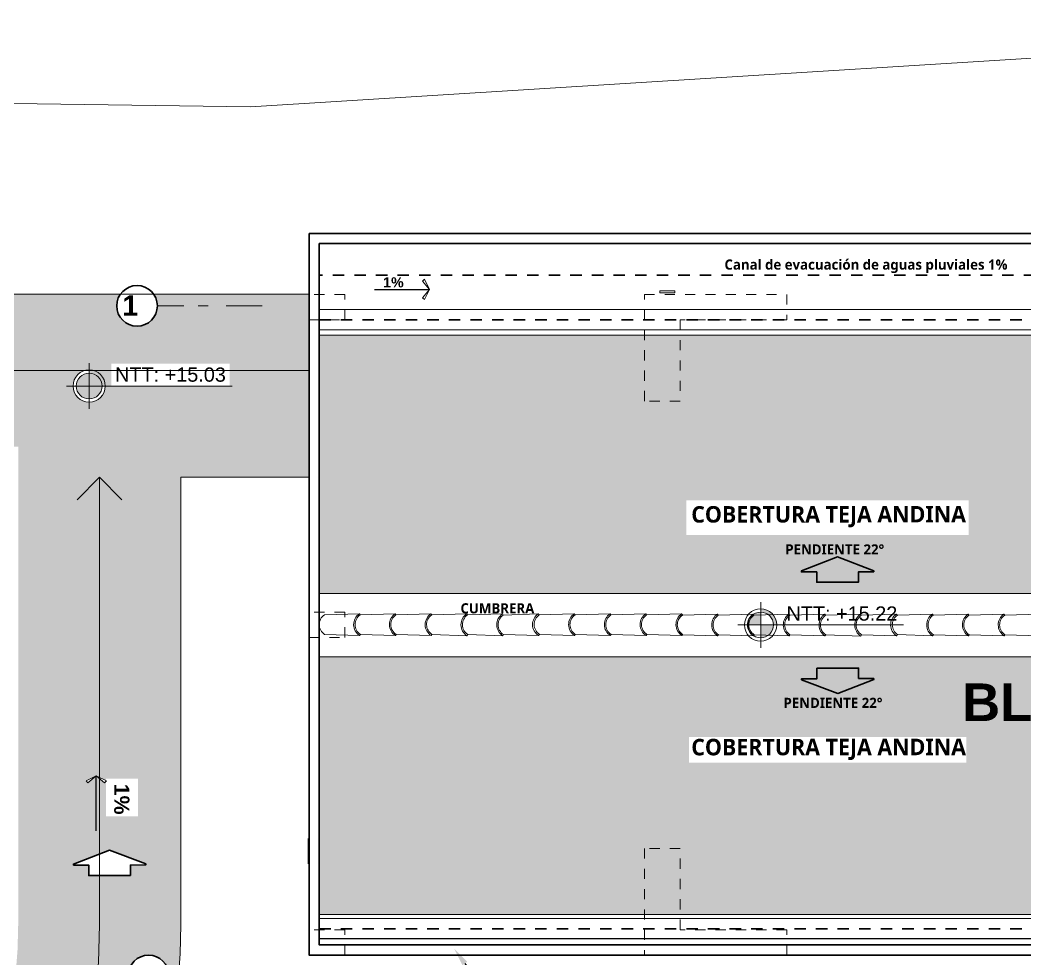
# Model space of a CAD drawing. Header units: metres. Extents: x 27 to 147, y -173 to 8.
# Drawn here: x 114.3 to 124.18, y -103.3 to -94.06 of the extents above; entities that cross this region are included whole.
import ezdxf
from ezdxf import colors
from ezdxf.entities.mleader import LeaderData, LeaderLine
from ezdxf.enums import TextEntityAlignment as Align
from ezdxf.math import Vec2, Vec3

# ---------------------------------------------------------------- set-up
doc = ezdxf.new("R2010")
doc.units = ezdxf.units.M
for name, pattern in [('DASHED2', [0.375, 0.25, -0.125]), ('Dot & Dashed', [0.670277762413025, 0.352777767181396, -0.176388883590699, 0, -0.14111111164093]), ('HIDDEN2', [0.1875, 0.125, -0.0625]), ('Rayas', [282.22222328186047, 141.11111164093, -141.1111116409305])]:
    doc.linetypes.add(name, pattern=pattern)
for name, color, linetype, lineweight in [('2D Drafting - General_Pen_No__46', 7, 'Continuous', 25), ('Cotas varias El', 253, 'Continuous', 13), ('Equipamiento SR', 23, 'Continuous', 0), ('GRAFO 0 BLANCO', 7, 'Continuous', 0), ('grafo 2', 31, 'Continuous', 20), ('GRAFO 3', 22, 'Continuous', 30), ('GRAFO 4', 7, 'Continuous', 30), ('GRAFO01', 7, 'Continuous', 0), ('I.S. CANALETAS', 12, 'Continuous', 0), ('I.S.-CANALETAS M', 160, 'Continuous', 15), ('Interior - Furniture _Pen_No__75', 7, 'Continuous', 20), ('letras sr', 7, 'Continuous', 5), ('linea0016', 144, 'HIDDEN2', 9), ('Lineas Referencia', 73, 'Continuous', 13), ('PROYECCION LOSA', 7, 'Rayas', 5), ('TEJAS ANDINA', 253, 'Continuous', 0), ('TEXTO 100', 7, 'Continuous', 20), ('TEXTOS-SUBTITULO', 7, 'Continuous', 30)]:
    doc.layers.add(name, color=color, linetype=linetype, lineweight=lineweight)
doc.layers.add('ACHURADO', color=1, linetype='Continuous')
for name, color, linetype, lineweight, true_color in [('IFC Layer.Modelo IFC_Pen_No__4', 7, 'Continuous', 20, 0x029e21), ('Interior - Furniture _Pen_No__3', 7, 'Continuous', 18, 0xff6600), ('Mobiliario', 7, 'Continuous', 0, 0x7f7f7f)]:
    doc.layers.add(name, color=color, linetype=linetype, lineweight=lineweight, true_color=true_color)
doc.styles.add('GENERATED_STYLE_1', font='arialbd.ttf')
doc.styles.add('GENERATED_STYLE_2', font='arial.ttf')
doc.styles.add('JOS', font='arial.ttf', dxfattribs={"height": 1})
doc.styles.get("Standard").update_dxf_attribs({"font": 'arial.ttf'})
doc.styles.add('TURBO_BASS', font='swisseb.ttf')

# ---------------------------------------------------------------- blocks, each defined once
blk = doc.blocks.new('A$C295C7585')
at = {"layer": 'Mobiliario', "lineweight": 15}
for p, q in [((1.374978025502969, 3.076203088460716), (1.513853283491699, 3.40416242087349)), ((1.513853283491699, 3.40416242087349), (1.527648820229842, 3.406546360073889)), ((1.556330874160267, 2.995064099900674), (1.716417933508637, 3.313533070731637)), ((1.716417933508637, 3.313533070731637), (1.70900166888714, 3.325407371513847)), ((1.222307230775641, 2.745859816847769), (1.36118248876528, 3.073819149260316)), ((1.36118248876528, 3.073819149260316), (1.374978025502969, 3.076203088460716)), ((1.403660079433394, 2.6647208282875), (1.563747138781764, 2.983189799118463)), ((1.563747138781764, 2.983189799118463), (1.556330874160267, 2.995064099900674)), ((1.069636436049223, 2.415516545234141), (1.208511694038407, 2.743475877646915)), ((1.208511694038407, 2.743475877646915), (1.222307230776096, 2.745859816847542)), ((1.411076344054891, 2.652846527505289), (1.403660079433394, 2.6647208282875)), ((1.250989284706975, 2.334377556673871), (1.411076344054891, 2.652846527505289)), ((0.9169656413223493, 2.085173273620967), (1.055840899311079, 2.413132606033741)), ((1.055840899311079, 2.413132606033741), (1.069636436048768, 2.415516545234595)), ((1.098318489980102, 2.004034285060698), (1.258405549328472, 2.322503255891888)), ((1.258405549328472, 2.322503255891888), (1.25098928470652, 2.334377556674326)), ((0.7650785429282223, 1.751017721853714), (0.9031190902182971, 2.079350511766734)), ((0.9031190902182971, 2.079350511766734), (0.9169656413223493, 2.085173273620967)), ((0.94643139158552, 1.66987873329299), (1.10492039455994, 1.989062689736784)), ((1.10492039455994, 1.989062689736784), (1.098439325062163, 2.004274668164622)), ((0.612407748201349, 1.420674450239858), (0.7512830061905333, 1.748633782652632)), ((0.7512830061905333, 1.748633782652632), (0.7650785429282223, 1.751017721853486)), ((0.7937605968586467, 1.339535461679816), (0.953847656207472, 1.658004432511007)), ((0.953847656207472, 1.658004432511007), (0.94643139158552, 1.66987873329299)), ((0.4597369534749305, 1.090331178626684), (0.5986122114636601, 1.418290511039459)), ((0.5986122114636601, 1.418290511039459), (0.6124077482018038, 1.420674450240085)), ((0.8011768614805987, 1.327661160897833), (0.7937605968591015, 1.339535461679816)), ((0.6410898021322282, 1.009192190066642), (0.8011768614805987, 1.327661160897833)), ((0.3070661587476025, 0.7599879070137376), (0.4459414167367868, 1.087947239426285)), ((0.4459414167367868, 1.087947239426285), (0.4597369534749305, 1.090331178626911)), ((0.4884190074053549, 0.6788489184534683), (0.6485060667537255, 0.997317889284659)), ((0.6485060667537255, 0.997317889284659), (0.6410898021322282, 1.009192190066642)), ((0.1543953640207292, 0.4296446354001091), (0.2932706220099135, 0.757603967813111)), ((0.2932706220099135, 0.757603967813111), (0.3070661587480572, 0.7599879070135103)), ((0.3357482126784817, 0.3485056468398398), (0.4958352720268522, 0.6669746176712579)), ((0.4958352720268522, 0.6669746176712579), (0.4884190074053549, 0.6788489184534683)), ((0.001724569293855893, 0.09930136378693533), (0.1405998272830402, 0.4272606961997099)), ((0.1405998272830402, 0.4272606961997099), (0.1543953640207292, 0.4296446354007912)), ((0.1830774179516084, 0.01816237522666597), (0.3431644773004336, 0.3366313460578567)), ((0.3431644773004336, 0.3366313460578567), (0.3357482126784817, 0.3485056468402945))]:
    blk.add_line(p, q, dxfattribs=at)
for centre, radius, start, end in [((1.64559542193274, 3.42692813519011), 0.1336946849706216, 189.8041789864884, 301.9874291323811), ((1.64559542193274, 3.42692813519011), 0.1196946849706216, 189.8041789864884, 301.9874291323811), ((1.492924627205866, 3.096584863576936), 0.1336946849706216, 189.8041789864884, 301.9874291323811), ((1.492924627205866, 3.096584863576936), 0.1196946849706216, 189.8041789864884, 301.9874291323811), ((1.340253832479448, 2.766241591963535), 0.1336946849706216, 189.8041789864884, 301.9874291323811), ((1.340253832479448, 2.766241591963535), 0.1196946849706216, 189.8041789864884, 301.9874291323811), ((1.187583037752574, 2.435898320350134), 0.1336946849706216, 189.8041789864884, 301.9874291323811), ((1.187583037752574, 2.435898320350134), 0.1196946849706216, 189.8041789864884, 301.9874291323811), ((1.034204698330086, 2.101672659223368), 0.1329726096647947, 189.6640148896703, 302.1275932302208), ((1.034912243024337, 2.105555048736051), 0.1196946849706216, 189.8041789864884, 301.9874291323811), ((0.8830251446311195, 1.77139949696948), 0.1336946849706216, 189.8041789864884, 301.9874291323811), ((0.8830251446311195, 1.77139949696948), 0.1196946849706216, 189.8041789864884, 301.9874291323811), ((0.7303543499047009, 1.441056225356306), 0.1336946849706216, 189.8041789864884, 301.9874291323811), ((0.7303543499047009, 1.441056225356306), 0.1196946849706216, 189.8041789864884, 301.9874291323811), ((0.5776835551778277, 1.110712953743132), 0.1336946849706216, 189.8041789864884, 301.9874291323811), ((0.5776835551778277, 1.110712953743132), 0.1196946849706216, 189.8041789864884, 301.9874291323811), ((0.4250127604509544, 0.7803696821295034), 0.1336946849706216, 189.8041789864884, 301.9874291323811), ((0.4250127604509544, 0.7803696821295034), 0.1196946849706216, 189.8041789864884, 301.9874291323811), ((0.2723419657240811, 0.4500264105163296), 0.1336946849706216, 189.8041789864884, 301.9874291323811), ((0.2723419657240811, 0.4500264105163296), 0.1196946849706216, 189.8041789864884, 301.9874291323811), ((0.1196711709962983, 0.119683138902019), 0.1196946849706216, 189.8041789864884, 301.9874291323811)]:
    blk.add_arc(centre, radius, start, end, dxfattribs=at)
blk = doc.blocks.new('FLECHA')
at = {"layer": 'grafo 2', "ltscale": 0.05}
for p, q in [((674350.4068813783, 8489809.493097022, -2.952000000000225), (674350.3571751671, 8489809.392813733, -2.952000000000225)), ((674350.4068813783, 8489809.493097022, -2.952000000000225), (674350.4259006998, 8489809.474077702, -2.952000000000225)), ((674350.4259006998, 8489809.474077702, -2.952000000000225), (674350.3571751671, 8489809.392813733, -2.952000000000225)), ((674350.4259006998, 8489809.311549768, -2.952000000000225), (674350.3571751671, 8489809.392813733, -2.952000000000225)), ((674350.4068813783, 8489809.292530447, -2.952000000000225), (674350.4259006998, 8489809.311549768, -2.952000000000225))]:
    blk.add_line(p, q, dxfattribs=at)
at = {"layer": 'grafo 2', "lineweight": 25}
blk.add_line((674350.8988359317, 8489809.392813733, -2.952000000000225), (674350.3571751671, 8489809.392813733, -2.952000000000225), dxfattribs=at)
at = {"layer": 'grafo 2'}
blk.add_line((674350.3571751671, 8489809.392813733, -2.952000000000225), (674350.4068813783, 8489809.292530447, -2.952000000000225), dxfattribs=at)

msp = doc.modelspace()

# ---------------------------------------------------------------- hatches: boundary and pattern name
at = {"layer": 'Interior - Furniture _Pen_No__3', "true_color": 0x939598}
h = msp.add_hatch(color=252, dxfattribs=at)
h.dxf.hatch_style = 1
h.paths.add_polyline_path([(122.5443170167833, -99.59044392484735), (122.5443170167833, -99.48804392901665), (122.695357018733, -99.48804392901472), (122.6953570187302, -99.47821700178791), (122.3395170167808, -99.34162281621336), (121.9836770148339, -99.47821700179871), (121.9836770148337, -99.48804392902473), (122.1347170145154, -99.4880439290228), (122.1347170145184, -99.59044392485343)])
h = msp.add_hatch(color=252, dxfattribs=at)
h.dxf.hatch_style = 1
h.paths.add_polyline_path([(122.1368989621516, -100.4366360747531), (122.1374270453812, -100.5390347088955), (121.9863890541898, -100.5398136316917), (121.9864397322731, -100.5496404282418), (122.3429794271773, -100.6843977081154), (122.6981102724353, -100.5459702496164), (122.698059594355, -100.5361434530655), (122.5470216008956, -100.5369223758734), (122.5464935176631, -100.434523741731)])
at = {"layer": 'Interior - Furniture _Pen_No__75', "transparency": 33554628}
h = msp.add_hatch(color=152, dxfattribs=at)
h.dxf.hatch_style = 1
h.set_gradient(color1=(147, 149, 152), color2=(99, 100, 102), rotation=95, name='INVHEMISPHERICAL')
edge = h.paths.add_edge_path()
edge.add_line((117.1394482789503, -96.75784567810364), (115.6105502796559, -96.75784567810364))
edge.add_arc((115.4460872528624, -96.87165214900027), 0.2000000000000051, 0, 34.68277641958173, ccw=False)
edge.add_arc((115.4460872528624, -96.87165214900027), 0.2000000000000028, -180, 0, ccw=False)
edge.add_arc((115.4460872528624, -96.87165214900027), 0.2000000000000028, 145.3172235804184, 180, ccw=False)
edge.add_line((115.281624226069, -96.75784567810364), (103.2204503713274, -96.75784567810365))
edge.add_line((103.2204503713274, -96.75784567810365), (103.2204503713274, -102.9620866002686))
edge.add_line((103.2204503713274, -102.9620866002686), (103.2268220754289, -103.2459896199829))
edge.add_line((103.2268220754289, -103.2459896199829), (103.2459255605364, -103.5293211629516))
edge.add_line((103.2459255605364, -103.5293211629516), (103.2777212941789, -103.8115097524292))
edge.add_line((103.2777212941789, -103.8115097524292), (103.322144164052, -104.0919885625488))
edge.add_line((103.322144164052, -104.0919885625488), (103.3791058034563, -104.3701913488037))
edge.add_line((103.3791058034563, -104.3701913488037), (103.4484922658586, -104.6455582616455))
edge.add_line((103.4484922658586, -104.6455582616455), (103.5301640248918, -104.9175352651245))
edge.add_line((103.5301640248918, -104.9175352651245), (103.6239536489153, -105.1855741368897))
edge.add_line((103.6239536489153, -105.1855741368897), (103.7296774282121, -105.4491347936279))
edge.add_line((103.7296774282121, -105.4491347936279), (103.8471167714738, -105.7076876165039))
edge.add_line((103.8471167714738, -105.7076876165039), (103.9760391347551, -105.9607105443604))
edge.add_line((103.9760391347551, -105.9607105443604), (104.1161817433977, -106.2076954686768))
edge.add_line((104.1161817433977, -106.2076954686768), (104.2672655446672, -106.4481435826904))
edge.add_line((104.2672655446672, -106.4481435826904), (104.4289835805559, -106.6815711949951))
edge.add_line((104.4289835805559, -106.6815711949951), (104.6010126149797, -106.9075085668213))
edge.add_line((104.6010126149797, -106.9075085668213), (104.7830061574602, -107.1254999120361))
edge.add_line((104.7830061574602, -107.1254999120361), (104.9745944631242, -107.3351068853028))
edge.add_line((104.9745944631242, -107.3351068853028), (105.1753961599016, -107.5359074193603))
edge.add_line((105.1753961599016, -107.5359074193603), (105.3850019704485, -107.7274968877441))
edge.add_line((105.3850019704485, -107.7274968877441), (105.6029933156633, -107.9094892675049))
edge.add_line((105.6029933156633, -107.9094892675049), (105.8289306874895, -108.0815183019287))
edge.add_line((105.8289306874895, -108.0815183019287), (106.0623582997942, -108.2432375005371))
edge.add_line((106.0623582997942, -108.2432375005371), (106.3028064138078, -108.3943213018066))
edge.add_line((106.3028064138078, -108.3943213018066), (106.5497913381242, -108.534465073169))
edge.add_line((106.5497913381242, -108.534465073169), (106.8028154287004, -108.6633862737305))
edge.add_line((106.8028154287004, -108.6633862737305), (107.0613670888567, -108.7808267797119))
edge.add_line((107.0613670888567, -108.7808267797119), (107.324927745595, -108.8865482335693))
edge.add_line((107.324927745595, -108.8865482335693), (107.5929671987199, -108.9803390203125))
edge.add_line((107.5929671987199, -108.9803390203125), (107.8649436208391, -109.062009616626))
edge.add_line((107.8649436208391, -109.062009616626), (108.1403105336809, -109.1313960790283))
edge.add_line((108.1403105336809, -109.1313960790283), (108.4185144826555, -109.1883588811524))
edge.add_line((108.4185144826555, -109.1883588811524), (108.6989927114153, -109.2327817510254))
edge.add_line((108.6989927114153, -109.2327817510254), (108.9811824636125, -109.264577484668))
edge.add_line((108.9811824636125, -109.264577484668), (109.2645140065813, -109.2836798070557))
edge.add_line((109.2645140065813, -109.2836798070557), (109.548415282216, -109.2900515111572))
edge.add_line((109.548415282216, -109.2900515111572), (109.8323188832902, -109.2836798070557))
edge.add_line((109.8323188832902, -109.2836798070557), (110.115650426259, -109.264577484668))
edge.add_line((110.115650426259, -109.264577484668), (110.3978401784563, -109.2327817510254))
edge.add_line((110.3978401784563, -109.2327817510254), (110.678318407216, -109.1883588811523))
edge.add_line((110.678318407216, -109.1883588811523), (110.9565200307512, -109.1313960790283))
edge.add_line((110.9565200307512, -109.1313960790283), (111.2318892690325, -109.062009616626))
edge.add_line((111.2318892690325, -109.062009616626), (111.5038656911516, -108.9803390203125))
edge.add_line((111.5038656911516, -108.9803390203125), (111.7719028188371, -108.8865482335694))
edge.add_line((111.7719028188371, -108.8865482335694), (112.0354658010149, -108.7808267797119))
edge.add_line((112.0354658010149, -108.7808267797119), (112.2940174611712, -108.6633862737305))
edge.add_line((112.2940174611712, -108.6633862737305), (112.5470415517473, -108.5344650731689))
edge.add_line((112.5470415517473, -108.5344650731689), (112.7940241506243, -108.3943213018067))
edge.add_line((112.7940241506243, -108.3943213018067), (113.0344722646379, -108.2432375005371))
edge.add_line((113.0344722646379, -108.2432375005371), (113.2678998769426, -108.0815183019287))
edge.add_line((113.2678998769426, -108.0815183019287), (113.4938372487688, -107.9094892675049))
edge.add_line((113.4938372487688, -107.9094892675049), (113.7118285939836, -107.7274968877442))
edge.add_line((113.7118285939836, -107.7274968877442), (113.9214367299699, -107.5359074193603))
edge.add_line((113.9214367299699, -107.5359074193603), (114.1222361013078, -107.3351068853027))
edge.add_line((114.1222361013078, -107.3351068853027), (114.3138267324113, -107.1254999120362))
edge.add_line((114.3138267324113, -107.1254999120362), (114.4958179494524, -106.9075085668213))
edge.add_line((114.4958179494524, -106.9075085668213), (114.6678469838762, -106.6815711949951))
edge.add_line((114.6678469838762, -106.6815711949951), (114.8295673452043, -106.4481435826904))
edge.add_line((114.8295673452043, -106.4481435826904), (114.9806511464739, -106.2076954686767))
edge.add_line((114.9806511464739, -106.2076954686767), (115.1207937551164, -105.9607105443604))
edge.add_line((115.1207937551164, -105.9607105443604), (115.2497161183977, -105.7076876165039))
edge.add_line((115.2497161183977, -105.7076876165039), (115.3671554616594, -105.4491347936279))
edge.add_line((115.3671554616594, -105.4491347936279), (115.4728792409563, -105.1855741368897))
edge.add_line((115.4728792409563, -105.1855741368897), (115.5666688649797, -104.9175352651245))
edge.add_line((115.5666688649797, -104.9175352651245), (115.6483406240129, -104.6455582616455))
edge.add_line((115.6483406240129, -104.6455582616455), (115.7177270864153, -104.3701913488037))
edge.add_line((115.7177270864153, -104.3701913488037), (115.7746887258196, -104.0919885625489))
edge.add_line((115.7746887258196, -104.0919885625489), (115.8191115956926, -103.8115097524292))
edge.add_line((115.8191115956926, -103.8115097524292), (115.8509073293352, -103.5293211629517))
edge.add_line((115.8509073293352, -103.5293211629517), (115.8557058683752, -103.4581520824126))
edge.add_line((115.8557058683752, -103.4581520824126), (115.7595330576667, -103.4581520824126))
edge.add_arc((115.5595330576667, -103.4581520824126), 0.2000000000000028, -180, 0, ccw=False)
edge.add_arc((115.5595330576667, -103.4581520824126), 0.2000000000000028, 0, 180, ccw=False)
edge.add_line((115.7595330576667, -103.4581520824126), (115.8557058683752, -103.4581520824126))
edge.add_line((115.8557058683752, -103.4581520824126), (115.8700108144426, -103.2459896199828))
edge.add_line((115.8700108144426, -103.2459896199828), (115.8763825185442, -102.9620866002686))
edge.add_line((115.8763825185442, -102.9620866002686), (115.8763825185442, -98.55784583717652))
edge.add_line((115.8763825185442, -98.55784583717652), (117.1394482789503, -98.55784583717652))
edge.add_line((117.1394482789503, -98.55784583717652), (117.1394482789503, -96.75784567810364))
h.paths.add_polyline_path([(108.6984160024309, -98.2578458348877), (108.6984160024309, -97.87784577385254), (108.8984154225969, -97.87784577385254), (108.8984154225969, -98.2578458348877), (110.1984151418352, -98.2578458348877), (110.1984151418352, -97.87784577385254), (110.3984168874407, -97.87784577385254), (110.3984168874407, -98.2578458348877), (114.2763825063371, -98.2578458348877), (114.2763825063371, -102.9620866002685), (114.2701131215715, -103.2054763951904), (114.2513235707903, -103.4482202993042), (114.2200626882219, -103.6896759099609), (114.1764118642473, -103.9292014058716), (114.1204896962786, -104.1661625234253), (114.0524426870012, -104.3999308126099), (113.9724522206926, -104.6298859624512), (113.880729912343, -104.8554187078125), (113.777519933095, -105.0759302480347), (113.6630943593645, -105.2908363164551), (113.53775782372, -105.4995677617676), (113.4018428640032, -105.7015693853027), (113.2557075978899, -105.8963063359864), (113.0997426992082, -106.0832623662598), (112.9343597707414, -106.2619421575195), (112.7599959951066, -106.4318713201172), (112.577118785634, -106.5925987187988), (112.3862095082903, -106.7436987981445), (112.1877727834367, -106.8847704198486), (111.9823388112688, -107.0154403508789), (111.770449419179, -107.1353609380371), (111.5526696889543, -107.2442159215576), (111.3295716787004, -107.3417146215088), (111.1017530263567, -107.4275989141113), (110.869813695302, -107.5016420690186), (110.6343722524309, -107.563646423877), (110.3960495900774, -107.6134491979248), (110.1554782277727, -107.6509166783936), (109.9132999868059, -107.6759511968262), (109.6701520375871, -107.6884841527588), (109.4266808522844, -107.6884841527588), (109.1835329030657, -107.6759511968262), (108.9413523366594, -107.6509166783936), (108.7007832997941, -107.6134491979248), (108.4624606374407, -107.563646423877), (108.2270168691301, -107.5016420690186), (107.9950798635149, -107.4275989141113), (107.7672588857317, -107.3417146215088), (107.5441632009172, -107.2442159215576), (107.3263834706926, -107.1353609380371), (107.1144940786028, -107.0154403508789), (106.9090601064348, -106.8847704198486), (106.7106233815813, -106.7436987981445), (106.5197141042375, -106.5925987187988), (106.3368345693254, -106.4318713201172), (106.1624731191301, -106.2619421575195), (105.9970901906633, -106.0832623662598), (105.8411252919817, -105.8963063359863), (105.6949900258684, -105.7015693853027), (105.5590750661516, -105.4995677617676), (105.4337385305071, -105.2908363164551), (105.3193129567766, -105.0759302480347), (105.2161006520891, -104.8554187078125), (105.1243783437395, -104.6298859624512), (105.0443902028703, -104.3999308126099), (104.976343193593, -104.1661625234253), (104.9204210256243, -103.9292014058716), (104.8767702016496, -103.6896759099609), (104.8455093190813, -103.4482202993042), (104.8267197683, -103.2054763951904), (104.8204503835344, -102.9620866002686), (104.8204503835344, -98.2578458348877)], flags=16)
h.paths.add_polyline_path([(106.5508331842721, -101.4940980807878), (106.651116469875, -101.543804291985), (106.6320971492678, -101.5628236135235), (106.5508331842721, -101.4940980807878), (106.469569215551, -101.5628236135235), (106.4505498949438, -101.543804291985)], flags=0)
h.paths.add_polyline_path([(103.9625918809325, -101.543804291985), (103.9435725603253, -101.5628236135235), (103.8623085953295, -101.4940980807878), (103.7810446266085, -101.5628236135235), (103.7620253060013, -101.543804291985), (103.8623085953295, -101.4940980807878)], flags=16)
h.paths.add_polyline_path([(106.6821203895276, -102.22605622494), (107.0382855018468, -102.3618004376635), (107.0383089640649, -102.3716273368811), (106.8872693948754, -102.3719879514736), (106.8875138793338, -102.4743876554452), (106.4779150445052, -102.4753655933303), (106.4776705600438, -102.3729658893587), (106.3266309885863, -102.3733265039568), (106.3266075263712, -102.3634996047385)], flags=0)
h.paths.add_polyline_path([(109.3294718153775, -101.543804291985), (109.4297551047057, -101.4940980807878), (109.5300383903086, -101.543804291985), (109.5110190697014, -101.5628236135235), (109.4297551047057, -101.4940980807878), (109.3484911359847, -101.5628236135235)], flags=0)
h.paths.add_polyline_path([(104.3497609130184, -102.3618004376635), (104.3497843752365, -102.3716273368811), (104.1987448060469, -102.3719879514736), (104.1989892905053, -102.4743876554452), (103.7893904556768, -102.4753655933303), (103.7891459712153, -102.3729658893587), (103.6381063997578, -102.3733265039568), (103.6380829375427, -102.3634996047385), (103.9935958006991, -102.22605622494)], flags=16)
h.paths.add_polyline_path([(109.2055294467607, -102.3634996047385), (109.5610423099171, -102.22605622494), (109.9172074222363, -102.3618004376635), (109.9172308844545, -102.3716273368811), (109.7661913152649, -102.3719879514736), (109.7664357997233, -102.4743876554452), (109.3568369648947, -102.4753655933303), (109.3565924804333, -102.3729658893587), (109.2055529089758, -102.3733265039568)], flags=0)
h.paths.add_polyline_path([(112.2749589104205, -101.543804291985), (112.3752421997488, -101.4940980807878), (112.4755254853517, -101.543804291985), (112.4565061647445, -101.5628236135235), (112.3752421997488, -101.4940980807878), (112.2939782310277, -101.5628236135235)], flags=0)
h.paths.add_polyline_path([(112.1510165426751, -102.3634996047385), (112.5065294058315, -102.22605622494), (112.8626945181507, -102.3618004376635), (112.8627179803688, -102.3716273368811), (112.7116784111793, -102.3719879514736), (112.7119228956377, -102.4743876554452), (112.3023240608091, -102.4753655933303), (112.3020795763477, -102.3729658893587), (112.1510400048901, -102.3733265039568)], flags=0)
edge = h.paths.add_edge_path(flags=16)
edge.add_arc((114.9748610967171, -97.66009270086926), 0.1587159278333843, 0, 360)
edge = h.paths.add_edge_path(flags=16)
edge.add_arc((114.9748610967171, -97.66009270086926), 0.1264503378603621, 0, 360)
h.paths.add_polyline_path([(114.9439985044301, -101.543804291985), (115.0442817937583, -101.4940980807878), (115.1445650793612, -101.543804291985), (115.125545758754, -101.5628236135235), (115.0442817937583, -101.4940980807878), (114.9630178250372, -101.5628236135235)], flags=16)
h.paths.add_polyline_path([(114.8200561364824, -102.3634996047385), (115.1755689996388, -102.22605622494), (115.531734111958, -102.3618004376635), (115.5317575741761, -102.3716273368811), (115.3807180049866, -102.3719879514736), (115.380962489445, -102.4743876554452), (114.9713636546164, -102.4753655933303), (114.971119170155, -102.3729658893587), (114.8200795986975, -102.3733265039568)], flags=16)
h.paths.add_polyline_path([(115.1402387804541, -101.5210058371061), (115.1402387804541, -101.8933309399867), (115.454127669343, -101.8933309399867), (115.454127669343, -101.5210058371061)], flags=16)
h.paths.add_polyline_path([(103.9582655815145, -101.5210058371061), (103.9582655815145, -101.8933309399867), (104.2721544704033, -101.8933309399867), (104.2721544704033, -101.5210058371061)], flags=16)
h.paths.add_polyline_path([(115.1940322860047, -97.65561314332697), (116.3558821318435, -97.65561314316213), (116.3558821318131, -97.44143014180025), (115.1940322859743, -97.4414301419651)], flags=16)
h.paths.add_polyline_path([(112.4726395158649, -101.5210058371061), (112.4726395158649, -102.1793391704394), (112.7865284047538, -102.1793391704394), (112.7865284047538, -101.5210058371061)], flags=0)
h.paths.add_polyline_path([(106.648230499561, -101.5210058371061), (106.648230499561, -102.1793391704394), (106.9621193884499, -102.1793391704394), (106.9621193884499, -101.5210058371061)], flags=0)
h.paths.add_polyline_path([(109.5271524199506, -101.5210058371061), (109.5271524199506, -102.1793391704394), (109.8410413088394, -102.1793391704394), (109.8410413088394, -101.5210058371061)], flags=0)
at = {"layer": 'TEJAS ANDINA'}
h = msp.add_hatch(dxfattribs=at)
h.set_pattern_fill('SPANTIL1', color=256, scale=0.2, angle=180, style=2, pattern_type=2)
h.set_pattern_definition([(94.96969999999999, (-76.85285346673675, -46.53824239378132), (0.1999982614014099, -2.400000210303527), [0.1846944, -4.4326642]), (0, (-76.86885346673671, -46.35424239378129), (0.2000000000000001, 0.2), [0.016, -0.184]), (180, (-76.66885346673678, -46.3382423937813), (-0.2, -0.2), [0.05600000000000001, -0.144]), (270, (-76.72485346673682, -46.3382423937813), (0.2, -0.2), [0.02, -0.18]), (90, (-76.85285346673675, -46.35824239378131), (-0.1999999999999999, 0.2000000000000001), [0.02, -0.18]), (180, (-76.85285346673675, -46.3382423937813), (-0.2, -0.2), [0.016, -0.184]), (180, (-76.66885346673678, -46.35424239378129), (-0.2, -0.2), [0.04000000000000001, -0.16]), (265.0303, (-76.70885346673674, -46.35424239378129), (-0.1999982614014122, -2.400000210303527), [0.1846944, -4.4326642]), (232.6961, (-76.70885346673674, -46.36424239378131), (2.599997177976598, 3.400002148337723), [0.0528016, -5.22735]), (198.4349, (-76.74085346673678, -46.40624239378131), (-0.4000000869185922, -0.1999996806445415), [0.05059640000000001, -0.581859]), (161.5651, (-76.78885346673678, -46.4222423937813), (0.4000000869185922, -0.1999996806445418), [0.05059640000000001, -0.581859]), (127.3039, (-76.83685346673678, -46.40624239378131), (-2.599997177976598, 3.400002148337723), [0.0528016, -5.22735]), (200.2249, (-76.75085346673677, -46.3922423937813), (2.199999452866844, 0.8000016671195546), [0.04049700000000001, -4.0091944]), (159.7751, (-76.78885346673678, -46.40624239378131), (-2.199999452866844, 0.8000016671195553), [0.04049700000000001, -4.0091944]), (127.4054, (-76.8268534667368, -46.3922423937813), (-2.00000199052301, 2.59999849299601), [0.0428017999999999, -4.237384999999986]), (232.5946, (-76.72485346673682, -46.35824239378131), (2.000001990523011, 2.599998492996009), [0.0428018, -4.237385])])
h.paths.add_polyline_path([(122.6048204471074, -99.70050907376604), (122.0740775406619, -99.70086054829254), (122.3393472634132, -99.54706706084617)], flags=16)
h.paths.add_polyline_path([(121.7937043948036, -99.55167886068527), (122.8394619705612, -99.55167886068527), (122.8394619705612, -99.3415441805506), (121.7937043948036, -99.3415441805506)], flags=24)
h.paths.add_polyline_path([(120.8776107870936, -99.0567746459805), (120.8776107870936, -98.80613905307875), (123.6077190870701, -98.80613905307875), (123.6077190870701, -99.0567746459805)])
h.paths.add_polyline_path([(117.2394482789504, -99.70026216712237), (127.5390922335536, -99.70026216712243), (127.5388268033998, -97.15824949985647), (117.2394482789504, -97.15824949985647)])
h.paths.add_polyline_path([(120.8776107870936, -99.0567746459805), (120.8776107870936, -98.80613905307875), (123.6077190870701, -98.80613905307875), (123.6077190870701, -99.0567746459805)])
h.paths.add_polyline_path([(120.8507213065858, -99.1256846780136), (123.6311679157632, -99.1240863465665), (123.6309724273636, -98.7840160448071), (120.8505258181863, -98.7856143762542)])
h = msp.add_hatch(dxfattribs=at)
h.set_pattern_fill('SPANTIL1', color=256, scale=0.2, style=2, pattern_type=2)
h.set_pattern_definition([(274.9697, (-76.48485346673681, -46.13824239378131), (-0.1999982614014102, 2.400000210303527), [0.1846944, -4.4326642]), (180, (-76.46885346673673, -46.32224239378131), (-0.2000000000000001, -0.2), [0.016, -0.184]), (0, (-76.66885346673678, -46.3382423937813), (0.2, 0.2), [0.05600000000000001, -0.144]), (90, (-76.61285346673674, -46.3382423937813), (-0.2, 0.2), [0.02, -0.18]), (270, (-76.48485346673681, -46.31824239378129), (0.2, -0.2000000000000001), [0.02, -0.18]), (0, (-76.48485346673681, -46.3382423937813), (0.2, 0.2), [0.016, -0.184]), (0, (-76.66885346673678, -46.32224239378131), (0.2, 0.2), [0.04000000000000001, -0.16]), (85.0303, (-76.62885346673681, -46.32224239378131), (0.1999982614014119, 2.400000210303527), [0.1846943999999996, -4.432664199999987]), (52.69609999999999, (-76.62885346673681, -46.31224239378132), (-2.599997177976598, -3.400002148337723), [0.0528016, -5.22735]), (18.4349, (-76.59685346673677, -46.27024239378132), (0.4000000869185922, 0.1999996806445416), [0.05059639999999991, -0.5818589999999983]), (341.5651, (-76.54885346673677, -46.2542423937813), (-0.4000000869185922, 0.1999996806445418), [0.05059640000000001, -0.581859]), (307.3039, (-76.50085346673677, -46.27024239378132), (2.599997177976598, -3.400002148337723), [0.0528016, -5.22735]), (20.2249, (-76.58685346673678, -46.2842423937813), (-2.199999452866844, -0.8000016671195548), [0.0404969999999999, -4.009194399999987]), (339.7751, (-76.54885346673677, -46.27024239378132), (2.199999452866844, -0.8000016671195551), [0.04049700000000001, -4.0091944]), (307.4054, (-76.51085346673676, -46.2842423937813), (2.00000199052301, -2.59999849299601), [0.0428018, -4.237385]), (52.5946, (-76.61285346673674, -46.31824239378129), (-2.00000199052301, -2.599998492996009), [0.0428018, -4.237385])])
h.paths.add_polyline_path([(122.6048478545925, -100.3269249605942), (122.3395781318412, -100.4807184480405), (122.074104948147, -100.3272764351207)], flags=16)
h.paths.add_polyline_path([(121.7729298605639, -100.685055091049), (122.8186874363215, -100.685055091049), (122.8186874363215, -100.4749204109144), (121.7729298605639, -100.4749204109144)], flags=24)
h.paths.add_polyline_path([(120.8507213065858, -101.1878555039054), (123.6311679157632, -101.1862571724583), (123.6309724273636, -100.8461868706989), (120.8505258181863, -100.847785202146)], flags=24)
h.paths.add_polyline_path([(123.6077190870701, -101.1133590430731), (123.6077190870701, -101.3639946359748), (120.8776107870936, -101.3639946359748), (120.8776107870937, -101.1133590430731)])
h.paths.add_polyline_path([(127.5391573338062, -100.3237243644787), (117.2394482789504, -100.3237243644787), (117.2394482789504, -102.8581543104937), (127.5394219721925, -102.8581543104937)])
at = {"layer": 'TEXTO 100', "ltscale": 1.3}
h = msp.add_hatch(color=256, dxfattribs=at)
edge = h.paths.add_edge_path()
edge.add_line((115.1013114345274, -97.66009270286526), (114.9748610967171, -97.66009270086926))
edge.add_line((114.9748610967171, -97.66009270086926), (114.9748610967171, -97.78654303842984))
edge.add_arc((114.9748610978402, -97.66009270086926), 0.1264503375606894, 269.9999994913017, 359.9999990956475)
edge = h.paths.add_edge_path()
edge.add_arc((114.9748610975905, -97.66009270286526), 0.1264503395565726, 90.00000039565423, 180)
edge.add_line((114.8484107589074, -97.66009270286526), (114.9748610967177, -97.66009270086926))
edge.add_line((114.9748610967171, -97.66009270086926), (114.9748610967171, -97.53364236330867))
edge = h.paths.add_edge_path()
edge.add_line((114.9748610967171, -97.50137677532427), (114.9748610967171, -97.53364236330867))
edge.add_arc((114.9748610958442, -97.66009270286526), 0.1264503395565726, 0, 89.99999960434582, ccw=False)
edge.add_line((115.1013114345274, -97.66009270286526), (115.1335770245078, -97.66009270086926))
edge.add_arc((114.9748610978402, -97.66009270086926), 0.1587159266678152, -1.272221872585407e-14, 90.00000040528428)
h = msp.add_hatch(color=256, dxfattribs=at)
edge = h.paths.add_edge_path()
edge.add_line((121.708844474119, -100.010751960667), (121.5823941363087, -100.010751958671))
edge.add_line((121.5823941363087, -100.010751958671), (121.5823941363087, -100.1372022962316))
edge.add_arc((121.5823941374318, -100.010751958671), 0.1264503375606894, 269.9999994913017, 359.9999990956475)
edge = h.paths.add_edge_path()
edge.add_arc((121.5823941371821, -100.010751960667), 0.1264503395565726, 90.00000039565423, 180)
edge.add_line((121.455943798499, -100.010751960667), (121.5823941363093, -100.010751958671))
edge.add_line((121.5823941363087, -100.010751958671), (121.5823941363087, -99.88430162111045))
edge = h.paths.add_edge_path()
edge.add_line((121.5823941363087, -99.85203603312605), (121.5823941363087, -99.88430162111045))
edge.add_arc((121.5823941354358, -100.010751960667), 0.1264503395565726, 0, 89.99999960434582, ccw=False)
edge.add_line((121.708844474119, -100.010751960667), (121.7411100640994, -100.010751958671))
edge.add_arc((121.5823941374318, -100.010751958671), 0.1587159266678152, -1.272221872585407e-14, 90.00000040528428)
msp.add_hatch(color=256, dxfattribs=at).paths.add_polyline_path([(121.741110064142, -100.010751958671, 0.4120774747802481), (121.5835525242488, -99.8520402581402), (121.5835525242488, -99.88430692680986, -0.4115329230338712), (121.708844474169, -100.010751958671)])

# ---------------------------------------------------------------- linework, layer by layer
at = {"layer": 'ACHURADO'}
msp.add_line((127.7690069690755, -103.098586560292), (117.2393542706443, -103.098586560292), dxfattribs=at)
at = {"layer": 'Cotas varias El'}
for p, q in [((117.1394482789503, -96.15825241344963), (117.1394482812209, -96.7582524134496)), ((117.2391741061909, -99.70026216712237), (127.5390922335536, -99.70026216712237)), ((117.2392392064436, -100.3237243644787), (127.5391573338062, -100.3237243644787))]:
    msp.add_line(p, q, dxfattribs=at)
at = {"layer": 'Cotas varias El', "linetype": 'Dot & Dashed'}
msp.add_line((116.6758610278146, -96.87166581921205), (115.6460907408902, -96.87166581921205), dxfattribs=at)
msp.add_line((116.6758610278146, -96.87166581921205), (115.6460907408902, -96.87166581921205), dxfattribs=at)
at = {"layer": 'Equipamiento SR'}
msp.add_lwpolyline([(127.5394219721925, -102.8581543104937), (117.2395038448299, -102.8581543104937), (117.2389086760372, -97.15824949985647), (127.5388268033998, -97.15824949985647)], close=True, dxfattribs=at)
at = {"layer": 'GRAFO 0 BLANCO', "color": 7}
msp.add_lwpolyline([(70.18499047267824, -94.06021747919156), (83.80299599292186, -94.34204620946103), (99.19250468533716, -94.65026213972685), (103.2527409061323, -94.72697674359357), (116.5611442229566, -94.91391428542771), (128.570777558676, -94.16724186624832), (139.002569109317, -146.4550475651064)], dxfattribs=at)
at = {"layer": 'GRAFO 3', "linetype": 'Continuous'}
for centre in [(115.4460872528624, -96.87165214900027), (115.4460872528624, -96.87165214900027), (115.5595330576667, -103.4581520824126)]:
    msp.add_circle(centre, 0.2, dxfattribs=at)
at = {"layer": 'GRAFO 4', "linetype": 'Continuous'}
for points in [[(117.1394482789503, -96.15825241344963), (128.7394771152698, -96.15825241344963), (128.7394771152698, -103.2581531914548), (117.1394482789503, -103.2581531914548)], [(117.2394482789504, -96.2582524134496), (128.6394771152699, -96.2582524134496), (128.6394771152699, -103.1581531914548), (117.2394482789504, -103.1581531914548)]]:
    msp.add_lwpolyline(points, close=True, dxfattribs=at)
at = {"layer": 'GRAFO 4', "linetype": 'Continuous', "flags": 128}
for points in [[(122.695357018733, -99.48804392901472), (122.6953570187302, -99.47821700178791), (122.3395170167808, -99.34162281621336), (121.9836770148339, -99.47821700179871), (121.9836770148337, -99.48804392902473), (122.1347170145154, -99.4880439290228), (122.1347170145184, -99.59044392485343), (122.5443170167833, -99.59044392484735), (122.5443170167833, -99.48804392901665)], [(122.698059594355, -100.5361434530655), (122.6981102724353, -100.5459702496164), (122.3429794271773, -100.6843977081154), (121.9864397322731, -100.5496404282418), (121.9863890541898, -100.5398136316917), (122.1374270453812, -100.5390347088955), (122.1368989621516, -100.4366360747531), (122.5464935176631, -100.434523741731), (122.5470216008956, -100.5369223758734)], [(114.8200795986975, -102.3733265039568), (114.8200561364824, -102.3634996047385), (115.1755689996388, -102.22605622494), (115.531734111958, -102.3618004376635), (115.5317575741761, -102.3716273368811), (115.3807180049866, -102.3719879514736), (115.380962489445, -102.4743876554452), (114.9713636546164, -102.4753655933303), (114.971119170155, -102.3729658893587)]]:
    msp.add_lwpolyline(points, close=True, dxfattribs=at)
at = {"layer": 'GRAFO01', "color": 251, "linetype": 'DASHED2', "lineweight": 9, "ltscale": 0.2}
for points in [[(117.4894482811031, -97.008252646164), (117.4894482811814, -96.75825276250565), (117.1394482812209, -96.7582524134496), (117.1394482811424, -97.00825229710794)], [(120.4394216574953, -96.75825114589917), (121.839421657656, -96.75825114589917), (121.839421657656, -97.00825114074551), (120.7894216576058, -97.00825114074551), (120.7894216578269, -97.80825116024617), (120.4394216577766, -97.80825116054812)], [(120.4394216575757, -96.75825114589917), (121.8394216577364, -96.75825114589917), (121.8394216577364, -97.00825114074551), (120.7894216576862, -97.00825114074551), (120.7894216577867, -97.80825114589918), (120.4394216577364, -97.80825114620113)], [(117.4894482482322, -100.1332038535198), (117.4894482483104, -99.88320396986141), (117.1394482483499, -99.88320362080536), (117.1394482482715, -100.1332035044637)], [(117.4895037698261, -100.1332038577029), (117.4895037699043, -99.88320397404452), (117.1395037699439, -99.88320362498847), (117.1395037698654, -100.1332035086468)], [(120.4394771152698, -103.258153193434), (121.8394771154306, -103.258153193434), (121.8394771154306, -103.0081531985877), (120.7894771153804, -103.0081531985877), (120.7894771154808, -102.208153193736), (120.4394771154306, -102.208153193434)], [(120.4394771153502, -103.258153193434), (121.8394771155109, -103.258153193434), (121.8394771155109, -103.0081531985877), (120.7894771154607, -103.0081531985877), (120.7894771155612, -102.208153193736), (120.439477115511, -102.208153193434)], [(117.4894482482322, -103.2581546599223), (117.4894482483104, -103.0081547762639), (117.1394482483499, -103.0081544272079), (117.1394482482715, -103.2581543108662)], [(117.4895037698261, -103.2581546641054), (117.4895037699043, -103.0081547804471), (117.1395037699439, -103.008154431391), (117.1395037698654, -103.2581543150494)]]:
    msp.add_lwpolyline(points, close=True, dxfattribs=at)
at = {"layer": 'I.S. CANALETAS'}
for p, q in [((127.7691009773582, -96.90825078363513), (117.2394482789271, -96.90825078363513)), ((127.7691009773582, -97.10825078289007), (117.2394482789271, -97.10825078289007)), ((127.7690069690755, -102.8985865591744), (117.2393542706443, -102.8985865591744))]:
    msp.add_line(p, q, dxfattribs=at)
at = {"layer": 'I.S.-CANALETAS M', "elevation": 0.001037873968217814}
msp.add_lwpolyline([(120.5894497860612, -96.7235464923048), (120.7394497860845, -96.7235464923048), (120.7394497860845, -96.74354649185777), (120.5894497860612, -96.74354649185777)], close=True, dxfattribs=at)
at = {"layer": 'IFC Layer.Modelo IFC_Pen_No__4', "color": 104, "linetype": 'Continuous', "lineweight": 20, "true_color": 0x029e21}
for p, q in [((117.1394482812194, -96.7578456254306), (103.2204503713274, -96.75784567810365)), ((115.8763825185442, -102.9620866002686), (115.8763825185442, -98.55784583717652)), ((115.8763825185442, -98.55784583717652), (117.1394482789503, -98.55784583717652)), ((117.2394482789504, -98.7578458387024), (117.2390757016023, -98.7578458387024)), ((115.8700108144426, -103.2459896199829), (115.8763825185442, -102.9620866002686)), ((115.8509073293352, -103.5293211629517), (115.8700108144426, -103.2459896199829))]:
    msp.add_line(p, q, dxfattribs=at)
at = {"layer": 'Interior - Furniture _Pen_No__75', "color": 252, "true_color": 0x939598, "transparency": 33554628}
for points in [[(115.0763825124406, -98.5578458371765), (114.8558423572173, -98.77838599239982)], [(115.0763825124406, -98.5578458371765), (115.296922667664, -98.77838599239982)]]:
    msp.add_lwpolyline(points, dxfattribs=at)
at = {"layer": 'linea0016', "linetype": 'HIDDEN2', "lineweight": 30, "ltscale": 0.9}
for p, q in [((127.8972751676628, -96.56919054041599), (117.2394482789504, -96.56919054041599)), ((117.2396410325484, -97.00824921305274), (127.7971381602285, -97.00824916089867)), ((117.2395470242657, -102.9985881308744), (127.7970441519458, -102.9985881830284))]:
    msp.add_line(p, q, dxfattribs=at)
at = {"layer": 'Mobiliario', "lineweight": 0}
msp.add_line((117.1288442146275, -102.361664788482), (117.1288442146839, -102.1116647885011), dxfattribs=at)
at = {"layer": 'PROYECCION LOSA', "color": 252, "true_color": 0x939598}
for points in [[(104.0204503774309, -102.9620866002686), (104.0204503774309, -97.50784575649568), (117.1394482789503, -97.50784575649568), (117.1394482789503, -97.50784575649568)], [(115.0763825124406, -102.9620866002686), (115.0763825124406, -98.5578458371765)]]:
    msp.add_lwpolyline(points, dxfattribs=at)
msp.add_lwpolyline([(104.0204503774309, -102.9620866002686, 1.002880759127732), (115.0763825124406, -102.9620866002686)], format="xyb", dxfattribs=at)
at = {"layer": 'TEXTO 100', "ltscale": 1.3}
for points in [[(114.7519278283985, -97.66009270086926), (116.3827956884836, -97.66009270086926), (114.9760194846572, -97.66009270086926), (114.9760194846572, -97.43600104735492), (114.9760194846572, -97.88418435837559)], [(121.3594608679902, -100.010751958671), (122.9903287280752, -100.010751958671), (121.5835525242488, -100.010751958671), (121.5835525242488, -99.7866603051567), (121.5835525242488, -100.2348436161774)]]:
    msp.add_lwpolyline(points, dxfattribs=at)
for centre, radius in [((114.9748610967171, -97.66009270086926), 0.1587159278333798), ((114.9748610967171, -97.66009270086926), 0.1264503378603642), ((121.5823941363087, -100.010751958671), 0.1587159278333798), ((121.5823941363087, -100.010751958671), 0.1264503378603642)]:
    msp.add_circle(centre, radius, dxfattribs=at)

# ---------------------------------------------------------------- block references
at = {"layer": 'Lineas Referencia', "rotation": 180}
msp.add_blockref('FLECHA', (674468.6825113164, 8489712.683131957, 2.952000000000225), dxfattribs=at)
at = {"layer": 'Lineas Referencia', "xscale": -1, "rotation": 90}
msp.add_blockref('FLECHA', (8489924.437095528, 674248.8630770883, 2.952000000000225), dxfattribs=at)
at = {"layer": 'TEJAS ANDINA', "xscale": 0.9674350222721193, "yscale": 0.9674350222721193, "zscale": 0.9674350222721193, "rotation": 294.7640139528098}
for p in [(117.2013616537009, -99.95024134608842), (120.7250458536873, -99.95313228774329)]:
    msp.add_blockref('A$C295C7585', p, dxfattribs=at)

# ---------------------------------------------------------------- texts
at = {"insert": (115.4565598452096, -96.96885202011158), "char_height": 0.2, "width": 8.425260489275389e-15, "attachment_point": 9, "rotation": 4.4022710127077164e-07, "style": 'GENERATED_STYLE_1'}
msp.add_mtext('1', dxfattribs=at)
msp.add_mtext('1', dxfattribs=at)
at = {"layer": '2D Drafting - General_Pen_No__46', "char_height": 0.1, "attachment_point": 7, "style": 'GENERATED_STYLE_2'}
for s, insert in [('{\\fTrebuchet MS|b1|i0|c0|p34;Canal de evacuación de aguas pluviales 1%}', (121.2269980054053, -96.54882042643537)), ('{\\fSansSerif|b1|i0|c2|p2; 1%}', (117.8294054638797, -96.69120929882449)), ('\\A1;{\\fTrebuchet MS|b1|i0|c0|p34;PENDIENTE 22°}', (121.8255473770377, -99.31717830254921)), ('\\A1;{\\fTrebuchet MS|b1|i0|c0|p34;CUMBRERA}', (118.6286664690187, -99.89795908112085)), ('\\A1;{\\fTrebuchet MS|b1|i0|c0|p34;PENDIENTE 22°}', (121.8080308706649, -100.8270384442304))]:
    msp.add_mtext(s, dxfattribs=dict(at, insert=insert))
at = {"layer": '2D Drafting - General_Pen_No__46', "insert": (115.2193025664624, -101.5727033679703), "char_height": 0.15, "attachment_point": 7, "rotation": 269.99999999999994, "style": 'GENERATED_STYLE_2'}
msp.add_mtext('{\\fSansSerif|b1|i0|c2|p2;1%}', dxfattribs=at)
at = {"layer": 'GRAFO01', "style": 'JOS'}
for s, p in [('NTT: +15.03', (115.2297294528929, -97.61743766844633)), ('NTT: +15.22', (121.8372624924845, -99.96809692624811))]:
    msp.add_text(s, height=0.1397384423660468, rotation=8.129192432571328e-09, dxfattribs=at).set_placement(p)
at = {"layer": 'TEXTOS-SUBTITULO', "style": 'TURBO_BASS'}
msp.add_text('BLOQUE  1', height=0.3696735943858677, dxfattribs=at).set_placement((124.9584148023746, -100.9558007910907), align=Align.CENTER)
at = {"layer": 'TEXTOS-SUBTITULO', "char_height": 0.161834475741643, "attachment_point": 1, "rotation": 0.03293630447392282, "style": 'TURBO_BASS'}
for insert in [(120.8997531053922, -98.84169752067082), (120.8997531053922, -101.1313689198735)]:
    msp.add_mtext('{\\fTrebuchet MS|b1|i0|c0|p34;COBERTURA TEJA ANDINA}', dxfattribs=dict(at, insert=insert))

# ---------------------------------------------------------------- leaders
at = {"layer": 'letras sr', "linetype": 'Continuous'}
ml = msp.add_multileader_mtext('Standard', dxfattribs=at)
ml.set_content('{\\fTrebuchet MS|b1|i0|c0|p34;Parapeto H=1.05m}', color=256)
ml.set_leader_properties()
ml.build(insert=Vec2(0, 0))
ml.multileader.update_dxf_attribs({"dogleg_length": 0.36, "arrow_head_size": 0.18})
ctx = ml.context
ctx.base_point, ctx.char_height, ctx.arrow_head_size, ctx.landing_gap_size, ctx.plane_origin = Vec3(119.1708085375649, -103.5340553412696), 0.1, 0.18, 0.09, Vec3(121.1577208479193, -102.4985478556955)
notes = []
notes.append((ctx, [(1, (1, 1, 0), (118.8108085375649, -103.5340553412696), (1, 0), 0.36, [(0, [(118.5671343358495, -103.1944559279399)], 0, [])])]))
ctx.mtext.insert, ctx.mtext.width, ctx.mtext.flow_direction = Vec3(119.2608085375649, -103.4699139271283), 1.571009322051395, 5
for ctx, leaders in notes:
    for number, flags, end, landing, length, lines in leaders:
        leader = LeaderData()
        leader.index, (leader.has_last_leader_line, leader.has_dogleg_vector, leader.attachment_direction) = number, flags
        leader.last_leader_point, leader.dogleg_vector, leader.dogleg_length = Vec3(end), Vec3(landing), length
        for number, points, colour, breaks in lines:
            line = LeaderLine()
            line.index, line.vertices, line.color, line.breaks = number, Vec3.list(points), colors.encode_raw_color(colour), breaks
            leader.lines.append(line)
        ctx.leaders.append(leader)

doc.saveas('drawing.dxf')
